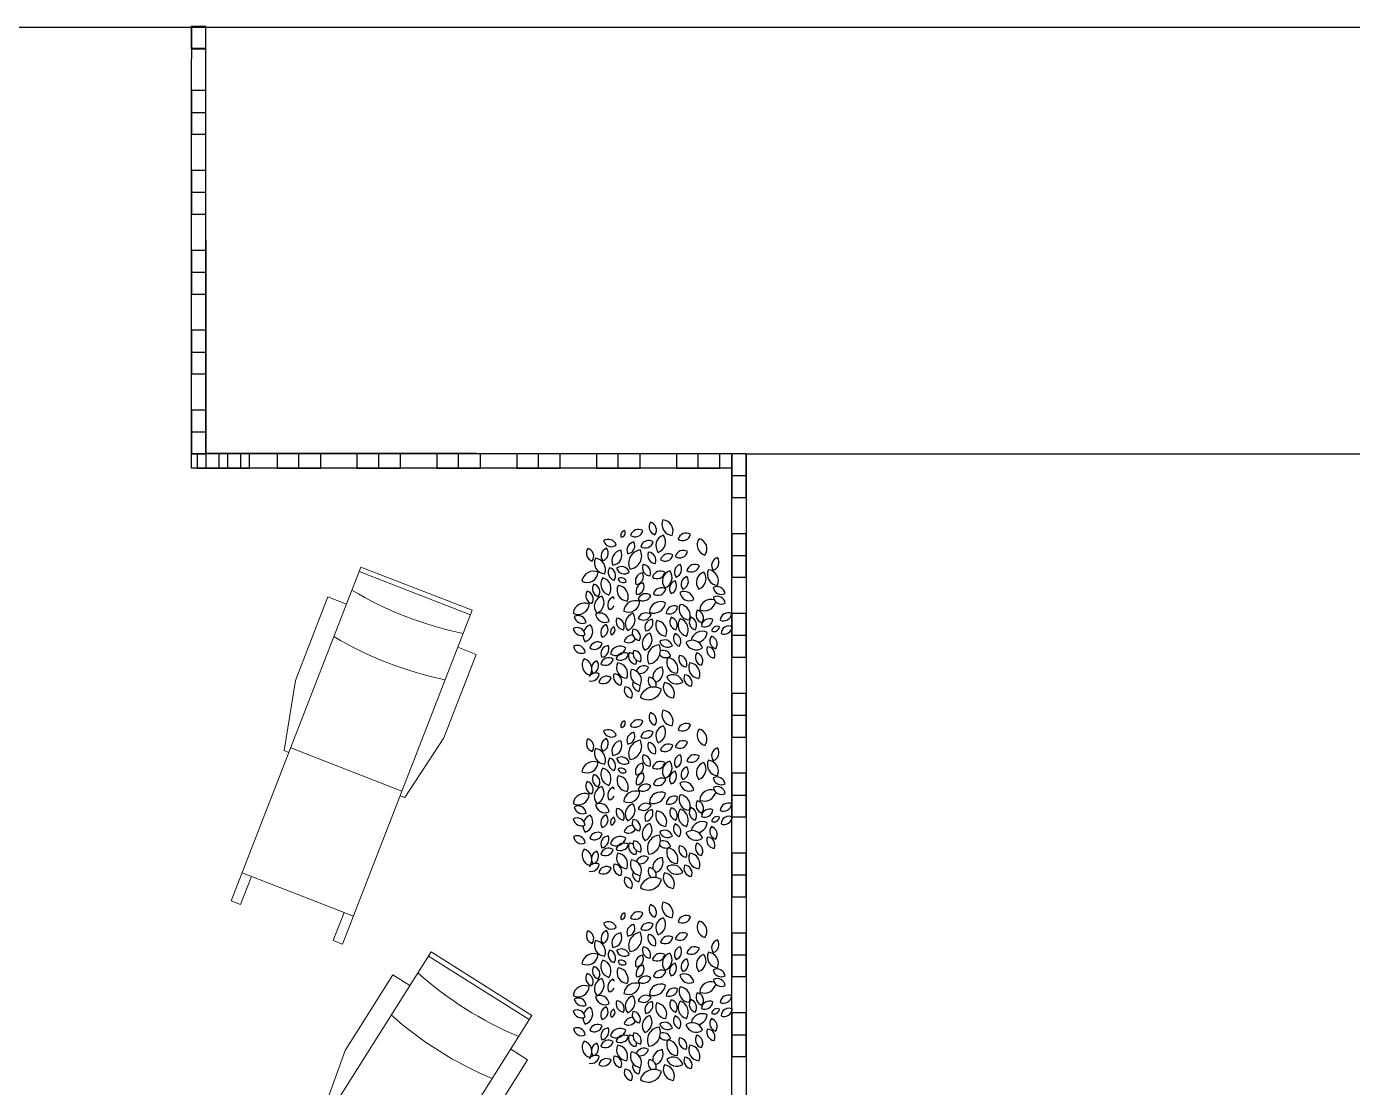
# Model space of a CAD drawing. Header units: inches. Extents: x 15 to 22798, y 21 to 21519.
# Drawn here: x 6687.2 to 7153.5, y 15470.7 to 15843.6 of the extents above; entities that cross this region are included whole.
import ezdxf

# ---------------------------------------------------------------- set-up
doc = ezdxf.new("R2010")
doc.units = ezdxf.units.IN
doc.header["$MEASUREMENT"] = 0
doc.layers.add('ARREDAMENTO', color=8, linetype='Continuous', lineweight=13)

# ---------------------------------------------------------------- blocks, each defined once
blk = doc.blocks.new('SOL')
for p, q in [((-0.6316, 0.1064), (-0.9872, 0.0302)), ((-0.1744, 0.1064), (-0.6316, 0.1064)), ((-0.1744, 0.0048), (-0.1744, 0.1064)), ((-1.6476, -0.6048), (-1.6476, 0.0048)), ((-0.9872, 0.0302), (-0.9872, 0.0048)), ((-0.9618, -0.6048), (-0.9618, 0.0048)), ((0.0034, -0.6048), (0.0034, 0.0048)), ((-0.9872, -0.6302), (-0.9872, -0.6048)), ((-0.1744, -0.6048), (-0.1744, -0.7064)), ((-0.6316, -0.7064), (-0.9872, -0.6302)), ((-0.1744, -0.7064), (-0.6316, -0.7064))]:
    blk.add_line(p, q)
blk.add_lwpolyline([(-1.6476, -0.046), (-1.8, -0.046), (-1.8, 0.0048), (0.0288, 0.0048), (0.0288, -0.6048), (-1.8, -0.6048), (-1.8, -0.554), (-1.6476, -0.554)])
for centre in [(1.4512, -0.3), (1.7052, -0.3)]:
    blk.add_arc(centre, 1.829, 170.40687, 189.59313)

msp = doc.modelspace()

# ---------------------------------------------------------------- linework, layer by layer
for p, q in [((6290.31, 15843.42), (7608.46, 15843.42)), ((6745.2, 15821.06), (6745.29, 15843.42)), ((6745.21, 15821.23), (6745.29, 15843.6)), ((6750.33, 15693.6), (6750.28, 15843.6)), ((6750.31, 15693.42), (6750.28, 15843.42)), ((6750.28, 15835.77), (6745.17, 15835.77)), ((6745.27, 15688.32), (6745.2, 15821.06)), ((6750.31, 15693.42), (6750.31, 15820.89)), ((6745.2, 15813.4), (6750.31, 15813.4)), ((6745.2, 15785.32), (6750.31, 15785.32)), ((6745.2, 15757.24), (6750.31, 15757.24)), ((6745.2, 15729.16), (6750.31, 15729.16)), ((6745.2, 15701.08), (6750.31, 15701.08)), ((6749.52, 15693.42), (6745.2, 15693.42)), ((6940.31, 15693.42), (6750.31, 15693.42)), ((6940.31, 15693.42), (6750.33, 15693.6)), ((6754.92, 15688.32), (6754.92, 15693.42)), ((6757.97, 15688.32), (6757.97, 15693.42)), ((6783, 15688.32), (6783, 15693.42)), ((6811.08, 15688.32), (6811.08, 15693.42)), ((6839.15, 15688.32), (6839.15, 15693.42)), ((6867.23, 15688.32), (6867.23, 15693.42)), ((6895.31, 15688.32), (6895.31, 15693.42)), ((6923.39, 15688.32), (6923.39, 15693.42)), ((6935.2, 15565.79), (6935.2, 15693.42)), ((6940.31, 15693.42), (7252.33, 15693.42)), ((6818.74, 15688.32), (6745.27, 15688.32)), ((6935.2, 15688.32), (6818.74, 15688.32)), ((6935.2, 15685.77), (6940.31, 15685.77)), ((6935.2, 15657.69), (6940.31, 15657.69)), ((6935.2, 15629.61), (6940.31, 15629.61)), ((6935.2, 15601.53), (6940.31, 15601.53)), ((6935.2, 15573.45), (6940.31, 15573.45)), ((6935.2, 15425.39), (6935.2, 15565.79)), ((6935.2, 15545.37), (6940.31, 15545.37)), ((6935.2, 15517.29), (6940.31, 15517.29)), ((6935.2, 15489.21), (6940.31, 15489.21))]:
    msp.add_line(p, q)
for points in [[(6750.28, 15835.94), (6750.28, 15843.6), (6745.17, 15843.6), (6745.17, 15835.94)], [(6750.28, 15835.77), (6750.28, 15843.42), (6745.17, 15843.42), (6745.17, 15835.77)], [(6745.2, 15821.06), (6745.2, 15805.74), (6750.31, 15805.74), (6750.31, 15821.06)], [(6745.2, 15792.98), (6745.2, 15777.66), (6750.31, 15777.66), (6750.31, 15792.98)], [(6745.2, 15764.9), (6745.2, 15749.58), (6750.31, 15749.58), (6750.31, 15764.9)], [(6745.2, 15736.82), (6745.2, 15721.5), (6750.31, 15721.5), (6750.31, 15736.82)], [(6745.2, 15708.74), (6745.2, 15693.42), (6750.31, 15693.42), (6750.31, 15708.74)], [(6747.26, 15688.32), (6762.58, 15688.32), (6762.58, 15693.42), (6747.26, 15693.42)], [(6750.31, 15688.32), (6765.62, 15688.32), (6765.62, 15693.42), (6750.31, 15693.42)], [(6775.34, 15688.32), (6790.66, 15688.32), (6790.66, 15693.42), (6775.34, 15693.42)], [(6803.42, 15688.32), (6818.74, 15688.32), (6818.74, 15693.42), (6803.42, 15693.42)], [(6831.5, 15688.32), (6846.81, 15688.32), (6846.81, 15693.42), (6831.5, 15693.42)], [(6859.58, 15688.32), (6874.89, 15688.32), (6874.89, 15693.42), (6859.58, 15693.42)], [(6887.66, 15688.32), (6902.97, 15688.32), (6902.97, 15693.42), (6887.66, 15693.42)], [(6915.74, 15688.32), (6931.05, 15688.32), (6931.05, 15693.42), (6915.74, 15693.42)], [(6935.2, 15693.42), (6935.2, 15678.11), (6940.31, 15678.11), (6940.31, 15693.42)], [(6935.2, 15665.34), (6935.2, 15650.03), (6940.31, 15650.03), (6940.31, 15665.34)], [(6935.2, 15637.26), (6935.2, 15621.95), (6940.31, 15621.95), (6940.31, 15637.26)], [(6935.2, 15609.18), (6935.2, 15593.87), (6940.31, 15593.87), (6940.31, 15609.18)], [(6935.2, 15581.1), (6935.2, 15565.79), (6940.31, 15565.79), (6940.31, 15581.1)], [(6935.2, 15553.03), (6935.2, 15537.71), (6940.31, 15537.71), (6940.31, 15553.03)], [(6935.2, 15524.95), (6935.2, 15509.63), (6940.31, 15509.63), (6940.31, 15524.95)], [(6935.2, 15496.87), (6935.2, 15481.55), (6940.31, 15481.55), (6940.31, 15496.87)]]:
    msp.add_lwpolyline(points, close=True)
msp.add_lwpolyline([(6750.33, 15693.6), (6940.31, 15693.42), (6940.31, 14983.42), (6290.31, 14983.42)])
at = {"layer": 'ARREDAMENTO', "linetype": 'ByBlock', "lineweight": -3}
for points in [[(6896.35, 15664.11, 0.535384), (6897.57, 15666.4, 0.500203)], [(6899.62, 15664.73, 0.535384), (6903.96, 15666.43, 0.500203)], [(6908.17, 15664.95, 0.535384), (6906.6, 15669.34, 0.500203)], [(6911.01, 15670.21, 0.535384), (6914.25, 15664.75, 0.500203)], [(6890.15, 15662.8, 0.535384), (6894.58, 15661.37, 0.500203)], [(6898.62, 15658.31, 0.535384), (6900.81, 15662.43, 0.500203)], [(6903.19, 15660.82, 0.535384), (6907.53, 15662.52, 0.500203)], [(6911.16, 15664.76, 0.535384), (6909.35, 15658.78, 0.500203)], [(6916.35, 15663.41, 0.535384), (6920.69, 15665.11, 0.500203)], [(6925.75, 15657.8, 0.535384), (6923.69, 15663.58, 0.500203)], [(6886.11, 15655.71, 0.535384), (6884.55, 15660.1, 0.500203)], [(6887.26, 15656.73, 0.535384), (6890.5, 15651.27, 0.500203)], [(6889.81, 15655.75, 0.535384), (6891.16, 15660.21, 0.500203)], [(6893.4, 15654.28, 0.535384), (6896.16, 15659.49, 0.500203)], [(6899.4, 15652.91, 0.535384), (6902.98, 15659.64, 0.500203)], [(6905.93, 15658.85, 0.535384), (6908.36, 15654.88, 0.500203)], [(6910.16, 15656.18, 0.535384), (6914.5, 15657.88, 0.500203)], [(6915.35, 15657.34, 0.535384), (6919.69, 15659.04, 0.500203)], [(6930.16, 15656.93, 0.535384), (6928.72, 15652.5, 0.500203)], [(6882.53, 15648.59, 0.535384), (6888.19, 15651.82, 0.500203)], [(6893.82, 15648.97, 0.535384), (6892.26, 15653.36, 0.500203)], [(6894.73, 15653.23, 0.535384), (6899.17, 15651.8, 0.500203)], [(6904.02, 15654.49, 0.535384), (6906.46, 15650.52, 0.500203)], [(6907.35, 15650.07, 0.535384), (6911.69, 15651.77, 0.500203)], [(6913.47, 15652.28, 0.535384), (6911.66, 15646.3, 0.500203)], [(6917.02, 15654.54, 0.535384), (6915.67, 15650.08, 0.500203)], [(6923.8, 15654.01, 0.535384), (6919.43, 15652.37, 0.500203)], [(6926.99, 15652.66, 0.535384), (6930.22, 15647.2, 0.500203)], [(6888.26, 15643.23, 0.535384), (6886.7, 15647.62, 0.500203)], [(6891.97, 15643.78, 0.535384), (6889.82, 15649.84, 0.500203)], [(6895.22, 15649.49, 0.535384), (6898.13, 15648.55, 0.500203)], [(6901.59, 15647.45, 0.535384), (6903.78, 15651.56, 0.500203)], [(6901.85, 15643.95, 0.535384), (6904.04, 15648.06, 0.500203)], [(6915.25, 15648.75, 0.535384), (6913.9, 15644.29, 0.500203)], [(6919.41, 15650.24, 0.535384), (6917.98, 15645.81, 0.500203)], [(6925.41, 15651.84, 0.535384), (6923.6, 15645.87, 0.500203)], [(6884.35, 15645.16, 0.535384), (6886, 15640.8, 0.500203)], [(6889.54, 15643.38, 0.535384), (6887.73, 15637.4, 0.500203)], [(6895.24, 15647.11, 0.535384), (6898.48, 15641.65, 0.500203)], [(6906.75, 15643.54, 0.535384), (6902.25, 15642.33, 0.500203)], [(6907.63, 15644.22, 0.535384), (6911.99, 15645.85, 0.500203)], [(6917, 15644.71, 0.535384), (6921.81, 15642.15, 0.500203)], [(6928.68, 15646.47, 0.535384), (6932.84, 15644.35, 0.500203)], [(6932.9, 15640.89, 0.535384), (6928.75, 15643, 0.500203)], [(6879.42, 15637.36, 0.535384), (6885.09, 15640.59, 0.500203)], [(6897.22, 15638.13, 0.535384), (6902.82, 15641.49, 0.500203)], [(6911.85, 15641.07, 0.535384), (6906.25, 15637.71, 0.500203)], [(6916.17, 15639.72, 0.535384), (6912.17, 15637.33, 0.500203)], [(6917.04, 15640.49, 0.535384), (6920.28, 15635.03, 0.500203)], [(6924.72, 15634.04, 0.535384), (6923.07, 15638.4, 0.500203)], [(6883.97, 15634.06, 0.535384), (6879.82, 15636.17, 0.500203)], [(6892.07, 15634.49, 0.535384), (6887.26, 15637.05, 0.500203)], [(6889.66, 15628.96, 0.535384), (6891.09, 15633.39, 0.500203)], [(6897.14, 15631.59, 0.535384), (6894.76, 15635.6, 0.500203)], [(6900.43, 15637.34, 0.535384), (6898.62, 15631.36, 0.500203)], [(6902.32, 15635.66, 0.535384), (6906.82, 15636.87, 0.500203)], [(6907.21, 15635.25, 0.535384), (6905.03, 15631.14, 0.500203)], [(6908.82, 15634.79, 0.535384), (6912.06, 15629.34, 0.500203)], [(6913.94, 15635.94, 0.535384), (6915.59, 15631.58, 0.500203)], [(6917.1, 15635.42, 0.535384), (6919.25, 15629.35, 0.500203)], [(6920.81, 15635.97, 0.535384), (6922.37, 15631.58, 0.500203)], [(6928.57, 15635.19, 0.535384), (6924.57, 15632.8, 0.500203)], [(6935.2, 15637.26, 0.535384), (6931.15, 15634.95, 0.500203)], [(6883.6, 15629.82, 0.535384), (6879.49, 15632.01, 0.500203)], [(6892.91, 15629.81, 0.535384), (6893.79, 15632.55, 0.500203)], [(6902.81, 15627.78, 0.535384), (6900.43, 15631.79, 0.500203)], [(6906.41, 15630.38, 0.535384), (6904.59, 15624.4, 0.500203)], [(6915.25, 15630.23, 0.535384), (6916.81, 15625.84, 0.500203)], [(6928.02, 15629.3, 0.535384), (6929.58, 15624.91, 0.500203)], [(6930.84, 15632.6, 0.535384), (6928.16, 15631.07, 0.500203)], [(6935.42, 15632.64, 0.535384), (6931.42, 15630.25, 0.500203)], [(6879.59, 15625.81, 0.535384), (6883.7, 15623.62, 0.500203)], [(6885.27, 15625.19, 0.535384), (6889.64, 15626.83, 0.500203)], [(6891.71, 15625.99, 0.535384), (6889.53, 15621.88, 0.500203)], [(6897.98, 15625.15, 0.535384), (6892.52, 15623.11, 0.500203)], [(6903.14, 15620.34, 0.535384), (6900.71, 15624.32, 0.500203)], [(6909.67, 15626.29, 0.535384), (6906.09, 15619.56, 0.500203)], [(6914.34, 15625.96, 0.535384), (6909.9, 15627.39, 0.500203)], [(6924.88, 15625.21, 0.535384), (6919.09, 15627.07, 0.500203)], [(6929.03, 15621.62, 0.535384), (6926.66, 15625.62, 0.500203)], [(6883.32, 15621.4, 0.535384), (6885.38, 15615.62, 0.500203)], [(6886.41, 15616.19, 0.535384), (6887.76, 15620.65, 0.500203)], [(6893.53, 15621.19, 0.535384), (6889.17, 15619.56, 0.500203)], [(6898.91, 15623.02, 0.535384), (6894.57, 15621.32, 0.500203)], [(6895.06, 15619.96, 0.535384), (6898.3, 15614.5, 0.500203)], [(6912.72, 15621.74, 0.535384), (6915.95, 15616.28, 0.500203)], [(6919.16, 15618.51, 0.535384), (6916.79, 15622.52, 0.500203)], [(6920.44, 15619.95, 0.535384), (6923.68, 15614.49, 0.500203)], [(6922.96, 15623.49, 0.535384), (6924.52, 15619.1, 0.500203)], [(6892.78, 15614.7, 0.535384), (6888.42, 15613.07, 0.500203)], [(6896.23, 15612.1, 0.535384), (6893.85, 15616.11, 0.500203)], [(6903.08, 15612.13, 0.535384), (6899.85, 15617.59, 0.500203)], [(6917.97, 15613.19, 0.535384), (6912.39, 15614.99, 0.500203)], [(6920.97, 15611.72, 0.535384), (6918.6, 15615.72, 0.500203)], [(6899.99, 15607.56, 0.535384), (6897.62, 15611.56, 0.500203)], [(6903.07, 15607.87, 0.535384), (6910.46, 15610.65, 0.500203)], [(6911.5, 15613.03, 0.535384), (6914.74, 15607.58, 0.500203)], [(6908.17, 15598.04, 0.535384), (6906.6, 15602.43, 0.500203)], [(6911.01, 15603.3, 0.535384), (6914.25, 15597.84, 0.500203)], [(6890.15, 15595.89, 0.535384), (6894.58, 15594.46, 0.500203)], [(6896.35, 15597.2, 0.535384), (6897.57, 15599.49, 0.500203)], [(6899.62, 15597.82, 0.535384), (6903.96, 15599.52, 0.500203)], [(6903.19, 15593.91, 0.535384), (6907.53, 15595.61, 0.500203)], [(6911.16, 15597.85, 0.535384), (6909.35, 15591.87, 0.500203)], [(6916.35, 15596.5, 0.535384), (6920.69, 15598.2, 0.500203)], [(6925.75, 15590.89, 0.535384), (6923.69, 15596.67, 0.500203)], [(6886.11, 15588.8, 0.535384), (6884.55, 15593.19, 0.500203)], [(6889.81, 15588.84, 0.535384), (6891.16, 15593.3, 0.500203)], [(6893.4, 15587.37, 0.535384), (6896.16, 15592.58, 0.500203)], [(6898.62, 15591.4, 0.535384), (6900.81, 15595.52, 0.500203)], [(6899.4, 15586, 0.535384), (6902.98, 15592.73, 0.500203)], [(6905.93, 15591.94, 0.535384), (6908.36, 15587.97, 0.500203)], [(6910.16, 15589.27, 0.535384), (6914.5, 15590.97, 0.500203)], [(6915.35, 15590.43, 0.535384), (6919.69, 15592.13, 0.500203)], [(6887.26, 15589.82, 0.535384), (6890.5, 15584.37, 0.500203)], [(6894.73, 15586.32, 0.535384), (6899.17, 15584.89, 0.500203)], [(6904.02, 15587.58, 0.535384), (6906.46, 15583.61, 0.500203)], [(6917.02, 15587.63, 0.535384), (6915.67, 15583.17, 0.500203)], [(6923.8, 15587.1, 0.535384), (6919.43, 15585.46, 0.500203)], [(6930.16, 15590.02, 0.535384), (6928.72, 15585.59, 0.500203)], [(6882.53, 15581.68, 0.535384), (6888.19, 15584.91, 0.500203)], [(6891.97, 15576.87, 0.535384), (6889.82, 15582.94, 0.500203)], [(6893.82, 15582.06, 0.535384), (6892.26, 15586.45, 0.500203)], [(6895.22, 15582.58, 0.535384), (6898.13, 15581.64, 0.500203)], [(6901.59, 15580.54, 0.535384), (6903.78, 15584.65, 0.500203)], [(6907.35, 15583.16, 0.535384), (6911.69, 15584.86, 0.500203)], [(6913.47, 15585.37, 0.535384), (6911.66, 15579.39, 0.500203)], [(6919.41, 15583.33, 0.535384), (6917.98, 15578.9, 0.500203)], [(6925.41, 15584.93, 0.535384), (6923.6, 15578.96, 0.500203)], [(6926.99, 15585.75, 0.535384), (6930.22, 15580.29, 0.500203)], [(6884.35, 15578.25, 0.535384), (6886, 15573.89, 0.500203)], [(6888.26, 15576.32, 0.535384), (6886.7, 15580.71, 0.500203)], [(6895.24, 15580.2, 0.535384), (6898.48, 15574.74, 0.500203)], [(6901.85, 15577.04, 0.535384), (6904.04, 15581.15, 0.500203)], [(6906.75, 15576.63, 0.535384), (6902.25, 15575.42, 0.500203)], [(6907.63, 15577.31, 0.535384), (6911.99, 15578.94, 0.500203)], [(6915.25, 15581.84, 0.535384), (6913.9, 15577.38, 0.500203)], [(6917, 15577.8, 0.535384), (6921.81, 15575.24, 0.500203)], [(6928.68, 15579.56, 0.535384), (6932.84, 15577.45, 0.500203)], [(6879.42, 15570.45, 0.535384), (6885.09, 15573.68, 0.500203)], [(6889.54, 15576.47, 0.535384), (6887.73, 15570.49, 0.500203)], [(6897.22, 15571.22, 0.535384), (6902.82, 15574.58, 0.500203)], [(6911.85, 15574.16, 0.535384), (6906.25, 15570.8, 0.500203)], [(6916.17, 15572.81, 0.535384), (6912.17, 15570.42, 0.500203)], [(6917.04, 15573.58, 0.535384), (6920.28, 15568.12, 0.500203)], [(6932.9, 15573.98, 0.535384), (6928.75, 15576.09, 0.500203)], [(6883.97, 15567.15, 0.535384), (6879.82, 15569.26, 0.500203)], [(6892.07, 15567.58, 0.535384), (6887.26, 15570.14, 0.500203)], [(6897.14, 15564.68, 0.535384), (6894.76, 15568.69, 0.500203)], [(6900.43, 15570.43, 0.535384), (6898.62, 15564.45, 0.500203)], [(6902.32, 15568.75, 0.535384), (6906.82, 15569.96, 0.500203)], [(6907.21, 15568.34, 0.535384), (6905.03, 15564.23, 0.500203)], [(6913.94, 15569.03, 0.535384), (6915.59, 15564.67, 0.500203)], [(6917.1, 15568.51, 0.535384), (6919.25, 15562.44, 0.500203)], [(6920.81, 15569.06, 0.535384), (6922.37, 15564.67, 0.500203)], [(6924.72, 15567.13, 0.535384), (6923.07, 15571.49, 0.500203)], [(6928.57, 15568.28, 0.535384), (6924.57, 15565.89, 0.500203)], [(6935.2, 15570.35, 0.535384), (6931.15, 15568.04, 0.500203)], [(6883.6, 15562.91, 0.535384), (6879.49, 15565.1, 0.500203)], [(6889.66, 15562.05, 0.535384), (6891.09, 15566.48, 0.500203)], [(6892.91, 15562.91, 0.535384), (6893.79, 15565.64, 0.500203)], [(6902.81, 15560.87, 0.535384), (6900.43, 15564.88, 0.500203)], [(6906.41, 15563.47, 0.535384), (6904.59, 15557.49, 0.500203)], [(6908.82, 15567.89, 0.535384), (6912.06, 15562.43, 0.500203)], [(6915.25, 15563.32, 0.535384), (6916.81, 15558.93, 0.500203)], [(6930.84, 15565.69, 0.535384), (6928.16, 15564.16, 0.500203)], [(6935.42, 15565.73, 0.535384), (6931.42, 15563.34, 0.500203)], [(6879.59, 15558.9, 0.535384), (6883.7, 15556.71, 0.500203)], [(6885.27, 15558.28, 0.535384), (6889.64, 15559.92, 0.500203)], [(6891.71, 15559.08, 0.535384), (6889.53, 15554.97, 0.500203)], [(6897.98, 15558.24, 0.535384), (6892.52, 15556.2, 0.500203)], [(6909.67, 15559.38, 0.535384), (6906.09, 15552.65, 0.500203)], [(6914.34, 15559.05, 0.535384), (6909.9, 15560.48, 0.500203)], [(6924.88, 15558.3, 0.535384), (6919.09, 15560.16, 0.500203)], [(6929.03, 15554.71, 0.535384), (6926.66, 15558.71, 0.500203)], [(6928.02, 15562.39, 0.535384), (6929.58, 15558, 0.500203)], [(6883.32, 15554.49, 0.535384), (6885.38, 15548.71, 0.500203)], [(6893.53, 15554.28, 0.535384), (6889.17, 15552.65, 0.500203)], [(6898.91, 15556.11, 0.535384), (6894.57, 15554.41, 0.500203)], [(6903.14, 15553.43, 0.535384), (6900.71, 15557.41, 0.500203)], [(6912.72, 15554.83, 0.535384), (6915.95, 15549.37, 0.500203)], [(6919.16, 15551.6, 0.535384), (6916.79, 15555.61, 0.500203)], [(6922.96, 15556.58, 0.535384), (6924.52, 15552.19, 0.500203)], [(6886.41, 15549.28, 0.535384), (6887.76, 15553.74, 0.500203)], [(6895.06, 15553.05, 0.535384), (6898.3, 15547.59, 0.500203)], [(6903.08, 15545.22, 0.535384), (6899.85, 15550.68, 0.500203)], [(6920.44, 15553.04, 0.535384), (6923.68, 15547.58, 0.500203)], [(6892.78, 15547.8, 0.535384), (6888.42, 15546.16, 0.500203)], [(6896.23, 15545.19, 0.535384), (6893.85, 15549.2, 0.500203)], [(6899.99, 15540.65, 0.535384), (6897.62, 15544.65, 0.500203)], [(6911.5, 15546.12, 0.535384), (6914.74, 15540.67, 0.500203)], [(6917.97, 15546.28, 0.535384), (6912.39, 15548.08, 0.500203)], [(6920.97, 15544.81, 0.535384), (6918.6, 15548.82, 0.500203)], [(6903.07, 15540.96, 0.535384), (6910.46, 15543.74, 0.500203)], [(6911.01, 15535.81, 0.535384), (6914.25, 15530.35, 0.500203)], [(6896.35, 15529.7, 0.535384), (6897.57, 15532, 0.500203)], [(6899.62, 15530.32, 0.535384), (6903.96, 15532.02, 0.500203)], [(6908.17, 15530.55, 0.535384), (6906.6, 15534.94, 0.500203)], [(6916.35, 15529.01, 0.535384), (6920.69, 15530.71, 0.500203)], [(6890.15, 15528.4, 0.535384), (6894.58, 15526.97, 0.500203)], [(6898.62, 15523.91, 0.535384), (6900.81, 15528.02, 0.500203)], [(6903.19, 15526.42, 0.535384), (6907.53, 15528.12, 0.500203)], [(6911.16, 15530.36, 0.535384), (6909.35, 15524.38, 0.500203)], [(6925.75, 15523.4, 0.535384), (6923.69, 15529.18, 0.500203)], [(6886.11, 15521.31, 0.535384), (6884.55, 15525.7, 0.500203)], [(6887.26, 15522.33, 0.535384), (6890.5, 15516.87, 0.500203)], [(6889.81, 15521.34, 0.535384), (6891.16, 15525.8, 0.500203)], [(6893.4, 15519.87, 0.535384), (6896.16, 15525.08, 0.500203)], [(6899.4, 15518.51, 0.535384), (6902.98, 15525.24, 0.500203)], [(6905.93, 15524.45, 0.535384), (6908.36, 15520.48, 0.500203)], [(6910.16, 15521.77, 0.535384), (6914.5, 15523.47, 0.500203)], [(6915.35, 15522.93, 0.535384), (6919.69, 15524.63, 0.500203)], [(6930.16, 15522.53, 0.535384), (6928.72, 15518.1, 0.500203)], [(6882.53, 15514.19, 0.535384), (6888.19, 15517.42, 0.500203)], [(6893.82, 15514.56, 0.535384), (6892.26, 15518.95, 0.500203)], [(6894.73, 15518.83, 0.535384), (6899.17, 15517.4, 0.500203)], [(6901.59, 15513.04, 0.535384), (6903.78, 15517.16, 0.500203)], [(6904.02, 15520.09, 0.535384), (6906.46, 15516.11, 0.500203)], [(6907.35, 15515.67, 0.535384), (6911.69, 15517.37, 0.500203)], [(6913.47, 15517.88, 0.535384), (6911.66, 15511.9, 0.500203)], [(6917.02, 15520.13, 0.535384), (6915.67, 15515.67, 0.500203)], [(6923.8, 15519.6, 0.535384), (6919.43, 15517.97, 0.500203)], [(6925.41, 15517.44, 0.535384), (6923.6, 15511.46, 0.500203)], [(6926.99, 15518.25, 0.535384), (6930.22, 15512.79, 0.500203)], [(6888.26, 15508.82, 0.535384), (6886.7, 15513.21, 0.500203)], [(6891.97, 15509.38, 0.535384), (6889.82, 15515.44, 0.500203)], [(6895.24, 15512.7, 0.535384), (6898.48, 15507.25, 0.500203)], [(6895.22, 15515.09, 0.535384), (6898.13, 15514.15, 0.500203)], [(6901.85, 15509.54, 0.535384), (6904.04, 15513.66, 0.500203)], [(6915.25, 15514.35, 0.535384), (6913.9, 15509.89, 0.500203)], [(6919.41, 15515.84, 0.535384), (6917.98, 15511.4, 0.500203)], [(6928.68, 15512.07, 0.535384), (6932.84, 15509.95, 0.500203)], [(6884.35, 15510.75, 0.535384), (6886, 15506.4, 0.500203)], [(6889.54, 15508.97, 0.535384), (6887.73, 15503, 0.500203)], [(6897.22, 15503.73, 0.535384), (6902.82, 15507.08, 0.500203)], [(6906.75, 15509.14, 0.535384), (6902.25, 15507.93, 0.500203)], [(6907.63, 15509.81, 0.535384), (6911.99, 15511.45, 0.500203)], [(6917, 15510.31, 0.535384), (6921.81, 15507.75, 0.500203)], [(6932.9, 15506.48, 0.535384), (6928.75, 15508.6, 0.500203)], [(6879.42, 15502.96, 0.535384), (6885.09, 15506.19, 0.500203)], [(6892.07, 15500.08, 0.535384), (6887.26, 15502.65, 0.500203)], [(6900.43, 15502.94, 0.535384), (6898.62, 15496.96, 0.500203)], [(6902.32, 15501.25, 0.535384), (6906.82, 15502.46, 0.500203)], [(6911.85, 15506.67, 0.535384), (6906.25, 15503.31, 0.500203)], [(6916.17, 15505.32, 0.535384), (6912.17, 15502.93, 0.500203)], [(6917.04, 15506.08, 0.535384), (6920.28, 15500.62, 0.500203)], [(6924.72, 15499.64, 0.535384), (6923.07, 15504, 0.500203)], [(6935.2, 15502.86, 0.535384), (6931.15, 15500.55, 0.500203)], [(6883.97, 15499.65, 0.535384), (6879.82, 15501.77, 0.500203)], [(6889.66, 15494.55, 0.535384), (6891.09, 15498.99, 0.500203)], [(6892.91, 15495.41, 0.535384), (6893.79, 15498.15, 0.500203)], [(6897.14, 15497.19, 0.535384), (6894.76, 15501.19, 0.500203)], [(6907.21, 15500.85, 0.535384), (6905.03, 15496.73, 0.500203)], [(6908.82, 15500.39, 0.535384), (6912.06, 15494.93, 0.500203)], [(6913.94, 15501.54, 0.535384), (6915.59, 15497.18, 0.500203)], [(6917.1, 15501.01, 0.535384), (6919.25, 15494.95, 0.500203)], [(6920.81, 15501.57, 0.535384), (6922.37, 15497.18, 0.500203)], [(6928.57, 15500.79, 0.535384), (6924.57, 15498.39, 0.500203)], [(6930.84, 15498.2, 0.535384), (6928.16, 15496.67, 0.500203)], [(6935.42, 15498.24, 0.535384), (6931.42, 15495.85, 0.500203)], [(6883.6, 15495.42, 0.535384), (6879.49, 15497.61, 0.500203)], [(6902.81, 15493.38, 0.535384), (6900.43, 15497.39, 0.500203)], [(6906.41, 15495.98, 0.535384), (6904.59, 15490, 0.500203)], [(6914.34, 15491.56, 0.535384), (6909.9, 15492.99, 0.500203)], [(6915.25, 15495.83, 0.535384), (6916.81, 15491.44, 0.500203)], [(6924.88, 15490.8, 0.535384), (6919.09, 15492.66, 0.500203)], [(6928.02, 15494.9, 0.535384), (6929.58, 15490.51, 0.500203)], [(6879.59, 15491.41, 0.535384), (6883.7, 15489.21, 0.500203)], [(6885.27, 15490.79, 0.535384), (6889.64, 15492.43, 0.500203)], [(6891.71, 15491.59, 0.535384), (6889.53, 15487.47, 0.500203)], [(6897.98, 15490.75, 0.535384), (6892.52, 15488.71, 0.500203)], [(6898.91, 15488.62, 0.535384), (6894.57, 15486.92, 0.500203)], [(6903.14, 15485.94, 0.535384), (6900.71, 15489.91, 0.500203)], [(6909.67, 15491.89, 0.535384), (6906.09, 15485.15, 0.500203)], [(6922.96, 15489.08, 0.535384), (6924.52, 15484.69, 0.500203)], [(6929.03, 15487.21, 0.535384), (6926.66, 15491.22, 0.500203)], [(6883.32, 15487, 0.535384), (6885.38, 15481.21, 0.500203)], [(6886.41, 15481.78, 0.535384), (6887.76, 15486.24, 0.500203)], [(6893.53, 15486.79, 0.535384), (6889.17, 15485.15, 0.500203)], [(6895.06, 15485.56, 0.535384), (6898.3, 15480.1, 0.500203)], [(6912.72, 15487.34, 0.535384), (6915.95, 15481.88, 0.500203)], [(6919.16, 15484.11, 0.535384), (6916.79, 15488.11, 0.500203)], [(6920.44, 15485.55, 0.535384), (6923.68, 15480.09, 0.500203)], [(6892.78, 15480.3, 0.535384), (6888.42, 15478.67, 0.500203)], [(6896.23, 15477.7, 0.535384), (6893.85, 15481.71, 0.500203)], [(6903.08, 15477.73, 0.535384), (6899.85, 15483.18, 0.500203)], [(6917.97, 15478.79, 0.535384), (6912.39, 15480.58, 0.500203)], [(6920.97, 15477.31, 0.535384), (6918.6, 15481.32, 0.500203)], [(6899.99, 15473.15, 0.535384), (6897.62, 15477.16, 0.500203)], [(6903.07, 15473.47, 0.535384), (6910.46, 15476.24, 0.500203)], [(6911.5, 15478.63, 0.535384), (6914.74, 15473.17, 0.500203)]]:
    msp.add_lwpolyline(points, format="xyb", close=True, dxfattribs=at)
for points in [[(6893.92, 15642.37, 0.076845), (6893.48, 15643.1, 0.500203), (6892.13, 15638.64, 0.535384)], [(6892.13, 15638.64, 0.202478), (6893.8, 15640.03, 0.500203)], [(6929.08, 15642.07, 0.485783), (6923.98, 15638.6, 0.46813), (6929.58, 15641.42, 0.535384)], [(6883.66, 15627.36, 0.535384), (6885.47, 15633.33, 0.217069), (6883.16, 15631.07, 0.535384)], [(6882.91, 15629.6, 0.155177), (6883.66, 15627.36, 0.535384)], [(6900.41, 15629.62, 0.382111), (6897.38, 15627.43, 0.410997), (6901.37, 15628.35, 0.535384)], [(6926.54, 15630.61, 0.497857), (6920.94, 15627.84, 0.500203)], [(6923.51, 15627.17, 0.30861), (6926.54, 15630.61, 0.535384)], [(6913.7, 15622.29, 0.427879), (6910.12, 15624.18, 0.500203)], [(6900.51, 15623, 0.136045), (6899.09, 15623.47, 0.500203), (6901.47, 15619.47, 0.535384)], [(6901.47, 15619.47, 0.128884), (6901.74, 15620.86, 0.500203)], [(6909.86, 15622.71, 0.379729), (6913.7, 15622.29, 0.535384)], [(6888.61, 15616.08, 0.373165), (6885.06, 15615.18, 0.500203)], [(6885.12, 15613.6, 0.43907), (6888.61, 15616.08, 0.535384)], [(6905.88, 15618.37, 0.493715), (6901.64, 15617.03, 0.500203)], [(6902.51, 15616.29, 0.391787), (6905.88, 15618.37, 0.535384)], [(6908.59, 15611.36, 0.473768), (6906.03, 15614.85, 0.350042), (6907.03, 15611.36, 0.535384)], [(6910.72, 15618.4, 0.411154), (6907.42, 15614.4, 0.500203)], [(6908.47, 15613.12, 0.449067), (6910.72, 15618.4, 0.535384)], [(6900.5, 15613.49, 0.439965), (6902.47, 15609.86, 0.209361), (6902.87, 15612.16, 0.535384)], [(6893.92, 15575.46, 0.076845), (6893.48, 15576.19, 0.500203), (6892.13, 15571.73, 0.535384)], [(6892.13, 15571.73, 0.202478), (6893.8, 15573.12, 0.500203)], [(6929.08, 15575.16, 0.485783), (6923.98, 15571.69, 0.46813), (6929.58, 15574.51, 0.535384)], [(6883.66, 15560.45, 0.535384), (6885.47, 15566.42, 0.217069), (6883.16, 15564.16, 0.535384)], [(6926.54, 15563.7, 0.497857), (6920.94, 15560.93, 0.500203)], [(6923.51, 15560.26, 0.30861), (6926.54, 15563.7, 0.535384)], [(6882.91, 15562.69, 0.155177), (6883.66, 15560.45, 0.535384)], [(6900.41, 15562.71, 0.382111), (6897.38, 15560.52, 0.410997), (6901.37, 15561.44, 0.535384)], [(6900.51, 15556.09, 0.136045), (6899.09, 15556.56, 0.500203), (6901.47, 15552.56, 0.535384)], [(6909.86, 15555.8, 0.379729), (6913.7, 15555.38, 0.535384)], [(6913.7, 15555.38, 0.427879), (6910.12, 15557.27, 0.500203)], [(6888.61, 15549.17, 0.373165), (6885.06, 15548.27, 0.500203)], [(6901.47, 15552.56, 0.128884), (6901.74, 15553.95, 0.500203)], [(6905.88, 15551.46, 0.493715), (6901.64, 15550.12, 0.500203)], [(6902.51, 15549.38, 0.391787), (6905.88, 15551.46, 0.535384)], [(6910.72, 15551.49, 0.411154), (6907.42, 15547.49, 0.500203)], [(6908.47, 15546.21, 0.449067), (6910.72, 15551.49, 0.535384)], [(6885.12, 15546.69, 0.43907), (6888.61, 15549.17, 0.535384)], [(6900.5, 15546.58, 0.439965), (6902.47, 15542.95, 0.209361), (6902.87, 15545.25, 0.535384)], [(6908.59, 15544.45, 0.473768), (6906.03, 15547.94, 0.350042), (6907.03, 15544.45, 0.535384)], [(6893.92, 15507.96, 0.076845), (6893.48, 15508.7, 0.500203), (6892.13, 15504.24, 0.535384)], [(6929.08, 15507.67, 0.485783), (6923.98, 15504.2, 0.46813), (6929.58, 15507.02, 0.535384)], [(6892.13, 15504.24, 0.202478), (6893.8, 15505.63, 0.500203)], [(6883.66, 15492.95, 0.535384), (6885.47, 15498.93, 0.217069), (6883.16, 15496.66, 0.535384)], [(6882.91, 15495.19, 0.155177), (6883.66, 15492.95, 0.535384)], [(6900.41, 15495.22, 0.382111), (6897.38, 15493.03, 0.410997), (6901.37, 15493.94, 0.535384)], [(6926.54, 15496.21, 0.497857), (6920.94, 15493.43, 0.500203)], [(6923.51, 15492.76, 0.30861), (6926.54, 15496.21, 0.535384)], [(6900.51, 15488.6, 0.136045), (6899.09, 15489.07, 0.500203), (6901.47, 15485.06, 0.535384)], [(6913.7, 15487.89, 0.427879), (6910.12, 15489.78, 0.500203)], [(6901.47, 15485.06, 0.128884), (6901.74, 15486.46, 0.500203)], [(6905.88, 15483.97, 0.493715), (6901.64, 15482.63, 0.500203)], [(6909.86, 15488.31, 0.379729), (6913.7, 15487.89, 0.535384)], [(6888.61, 15481.68, 0.373165), (6885.06, 15480.77, 0.500203)], [(6885.12, 15479.19, 0.43907), (6888.61, 15481.68, 0.535384)], [(6902.51, 15481.89, 0.391787), (6905.88, 15483.97, 0.535384)], [(6908.59, 15476.96, 0.473768), (6906.03, 15480.45, 0.350042), (6907.03, 15476.96, 0.535384)], [(6910.72, 15483.99, 0.411154), (6907.42, 15479.99, 0.500203)], [(6908.47, 15478.72, 0.449067), (6910.72, 15483.99, 0.535384)], [(6900.5, 15479.08, 0.439965), (6902.47, 15475.45, 0.209361), (6902.87, 15477.76, 0.535384)]]:
    msp.add_lwpolyline(points, format="xyb", dxfattribs=at)

# ---------------------------------------------------------------- block references
at = {"layer": 'ARREDAMENTO'}
for p, xscale, yscale, zscale, rotation in [((6842.89, 15636.7), -68.82389210178923, 68.8238921017892, 68.8238921017892, 248.7735717748078), ((6863.61, 15494.51), -68.82389210178916, 68.82389210178916, 68.82389210178916, 237.7936038915259)]:
    msp.add_blockref('SOL', p, dxfattribs=dict(at, xscale=xscale, yscale=yscale, zscale=zscale, rotation=rotation))

doc.saveas('drawing.dxf')
